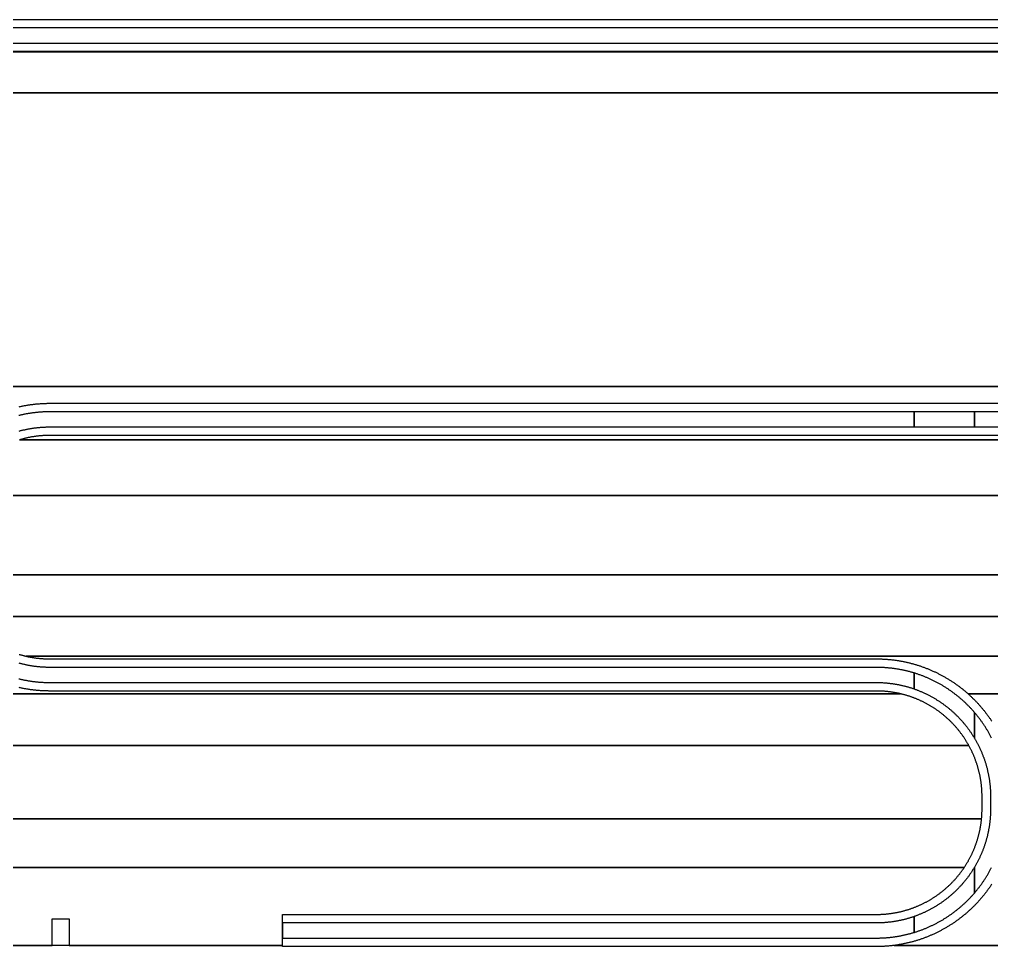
# Model space of a CAD drawing. Extents: x -3400 to 6900, y -3400 to 6900.
# Drawn here: x 707 to 1619, y 1336 to 2207 of the extents above; entities that cross this region are included whole.
import ezdxf

# ---------------------------------------------------------------- set-up
doc = ezdxf.new("R2010")
doc.units = 0
doc.layers.add('XOR', color=1, linetype='CONTINUOUS')

# ---------------------------------------------------------------- blocks, each defined once
blk = doc.blocks.new('CHIP_XOR')
at = {"layer": '5'}
for points in [[(-2260, 2107.09), (2260, 2107.09)], [(-2260, 2084.91), (2260, 2084.91), (2260, 2099.09), (-2260, 2099.09)], [(2267.448, 2076.5385), (-2267.448, 2076.5385)], [(-2325.6125, 2038.1455), (2325.6125, 2038.1455)], [(-2267.448, 2076.5385), (2267.448, 2076.5385), (2267.104, 2076.5725), (2266.559, 2076.6225), (2266.014, 2076.668), (2265.468, 2076.71), (2264.922, 2076.748), (2264.376, 2076.782), (2263.8295, 2076.812), (2263.2825, 2076.838), (2262.736, 2076.86), (2262.189, 2076.878), (2261.642, 2076.892), (2261.0945, 2076.902), (2260.5475, 2076.908), (2260, 2076.91), (-2260, 2076.91)], [(2325.6125, 2038.1455), (-2325.6125, 2038.1455)], [(-2334.91, 1762.5), (2334.91, 1762.5)], [(606.373, 1743.392), (607.076, 1743.549), (607.7805, 1743.7025), (608.4855, 1743.852), (609.191, 1743.9975), (609.8975, 1744.139), (610.605, 1744.2765), (611.313, 1744.4105), (612.022, 1744.54), (612.7315, 1744.666), (613.442, 1744.788), (614.153, 1744.9055), (614.8645, 1745.0195), (615.5765, 1745.1295), (616.2895, 1745.2355), (617.003, 1745.3375), (617.717, 1745.4355), (618.4315, 1745.5295), (619.1465, 1745.62), (619.862, 1745.706), (620.5775, 1745.788), (621.294, 1745.866), (622.011, 1745.9405), (622.728, 1746.0105), (623.446, 1746.0765), (624.1635, 1746.1385), (624.882, 1746.197), (625.6005, 1746.251), (626.3195, 1746.301), (627.0385, 1746.347), (627.758, 1746.3895), (628.478, 1746.4275), (629.1975, 1746.4615), (629.9175, 1746.4915), (630.638, 1746.518), (631.358, 1746.54), (632.0785, 1746.558), (632.799, 1746.572), (633.5195, 1746.582), (634.2405, 1746.588), (634.961, 1746.59), (2324.91, 1746.59)], [(2324.91, 1716.41), (634.961, 1716.41), (634.33, 1716.408), (633.6995, 1716.402), (633.0685, 1716.392), (632.438, 1716.378), (631.8075, 1716.36), (631.177, 1716.338), (630.5465, 1716.3115), (629.9165, 1716.2815), (629.2865, 1716.2475), (628.657, 1716.2095), (628.0275, 1716.1675), (627.398, 1716.1215), (626.7695, 1716.071), (626.141, 1716.017), (625.5125, 1715.959), (624.885, 1715.897), (624.2575, 1715.831), (623.6305, 1715.761), (623.004, 1715.687), (622.378, 1715.6085), (621.7525, 1715.5265), (621.128, 1715.4405), (620.5035, 1715.351), (619.8795, 1715.257), (619.2565, 1715.159), (618.634, 1715.057), (618.012, 1714.9515), (617.3905, 1714.8415), (616.77, 1714.728), (616.1505, 1714.61), (615.5315, 1714.4885), (614.913, 1714.363), (614.296, 1714.2335), (613.679, 1714.1), (613.0635, 1713.963), (612.4485, 1713.8215), (611.835, 1713.6765), (611.222, 1713.5275), (610.61, 1713.3745), (609.999, 1713.218), (609.3885, 1713.057), (608.7795, 1712.8925), (608.172, 1712.724), (607.565, 1712.552), (606.959, 1712.3755), (606.5515, 1712.2545), (2334.91, 1712.2545)], [(2334.91, 1762.5), (262.5, 1762.5)], [(606.479, 1720.557), (607.111, 1720.729), (607.7445, 1720.8975), (608.3785, 1721.062), (609.014, 1721.2225), (609.65, 1721.379), (610.287, 1721.5315), (610.925, 1721.6805), (611.564, 1721.8255), (612.204, 1721.9665), (612.8445, 1722.1035), (613.486, 1722.237), (614.1285, 1722.366), (614.7715, 1722.4915), (615.4155, 1722.613), (616.06, 1722.7305), (616.705, 1722.844), (617.351, 1722.9535), (617.9975, 1723.0595), (618.645, 1723.161), (619.293, 1723.259), (619.941, 1723.3525), (620.59, 1723.4425), (621.24, 1723.528), (621.89, 1723.61), (622.5405, 1723.688), (623.1915, 1723.762), (623.843, 1723.832), (624.4945, 1723.898), (625.147, 1723.96), (625.7995, 1724.018), (626.4525, 1724.072), (627.1055, 1724.122), (627.7595, 1724.168), (628.413, 1724.21), (629.067, 1724.248), (629.7215, 1724.282), (630.376, 1724.312), (631.0305, 1724.338), (631.6855, 1724.36), (632.3405, 1724.378), (632.9955, 1724.392), (633.6505, 1724.402), (634.3055, 1724.408), (634.961, 1724.41), (1446.417, 1724.41), (1446.417, 1738.59), (634.961, 1738.59), (634.265, 1738.588), (633.5695, 1738.582), (632.8735, 1738.572), (632.178, 1738.558), (631.482, 1738.54), (630.787, 1738.518), (630.0915, 1738.4925), (629.396, 1738.4625), (628.701, 1738.4285), (628.0065, 1738.3905), (627.312, 1738.3485), (626.6175, 1738.303), (625.9235, 1738.253), (625.23, 1738.1995), (624.5365, 1738.1415), (623.8435, 1738.08), (623.1505, 1738.014), (622.458, 1737.9445), (621.7665, 1737.8705), (621.075, 1737.793), (620.384, 1737.7115), (619.6935, 1737.626), (619.003, 1737.5365), (618.3135, 1737.443), (617.6245, 1737.3455), (616.9365, 1737.244), (616.2485, 1737.139), (615.5615, 1737.0295), (614.8745, 1736.9165), (614.189, 1736.7995), (613.5035, 1736.6785), (612.819, 1736.5535), (612.1355, 1736.4245), (611.4525, 1736.2915), (610.77, 1736.155), (610.0885, 1736.0145), (609.408, 1735.8695), (608.728, 1735.7215), (608.049, 1735.569), (607.371, 1735.4125), (606.694, 1735.2525), (606.0175, 1735.0885)], [(545.5405, 1660.152), (2334.91, 1660.152), (2334.91, 1712.2545), (606.5515, 1712.2545)], [(537.8385, 1585.6115), (2334.91, 1585.6115), (2334.91, 1660.152), (545.5405, 1660.152)], [(555.5685, 1546.3165), (2334.91, 1546.3165), (2334.91, 1585.6115), (537.8385, 1585.6115)], [(606.3545, 1510.8045), (606.959, 1510.6245), (607.565, 1510.448), (608.172, 1510.276), (608.7795, 1510.1075), (609.3885, 1509.943), (609.999, 1509.782), (610.61, 1509.6255), (611.222, 1509.4725), (611.835, 1509.3235), (612.4485, 1509.1785), (613.0635, 1509.037), (2334.91, 1509.037), (2334.91, 1546.3165), (555.5685, 1546.3165)], [(-1739.6825, 1473.826), (1433.5505, 1473.826), (1432.954, 1473.963), (1432.3385, 1474.1), (1431.722, 1474.2335), (1431.1045, 1474.363), (1430.4865, 1474.4885), (1429.8675, 1474.61), (1429.2475, 1474.728), (1428.627, 1474.8415), (1428.006, 1474.9515), (1427.384, 1475.057), (1426.7615, 1475.159), (1426.138, 1475.257), (1425.5145, 1475.351), (1424.89, 1475.4405), (1424.265, 1475.5265), (1423.6395, 1475.6085), (1423.0135, 1475.687), (1422.387, 1475.761), (1421.76, 1475.831), (1421.133, 1475.897), (1420.505, 1475.959), (1419.877, 1476.017), (1419.2485, 1476.071), (1418.6195, 1476.1215), (1417.9905, 1476.1675), (1417.361, 1476.2095), (1416.7315, 1476.2475), (1416.1015, 1476.2815), (1415.4715, 1476.3115), (1414.841, 1476.338), (1414.2105, 1476.36), (1413.58, 1476.378), (1412.9495, 1476.392), (1412.3185, 1476.402), (1411.6875, 1476.408), (1411.057, 1476.41), (634.961, 1476.41), (634.2405, 1476.412), (633.5195, 1476.418), (632.799, 1476.428), (632.0785, 1476.442), (631.358, 1476.46), (630.638, 1476.482), (629.9175, 1476.5085), (629.1975, 1476.5385), (628.478, 1476.5725), (627.758, 1476.6105), (627.0385, 1476.653), (626.3195, 1476.699), (625.6005, 1476.749), (624.882, 1476.803), (624.1635, 1476.8615), (623.446, 1476.9235), (622.728, 1476.9895), (622.011, 1477.0595), (621.294, 1477.134), (620.5775, 1477.212), (619.862, 1477.294), (619.1465, 1477.38), (618.4315, 1477.4705), (617.717, 1477.5645), (617.003, 1477.6625), (616.334, 1477.758), (616.2895, 1477.7645), (615.5765, 1477.8705), (614.8645, 1477.9805), (614.153, 1478.0945), (613.442, 1478.212), (612.7315, 1478.334), (612.022, 1478.46), (611.313, 1478.5895), (610.605, 1478.7235), (609.8975, 1478.861), (609.191, 1479.0025), (608.4855, 1479.148), (607.7805, 1479.2975), (607.076, 1479.451), (606.373, 1479.608)], [(2334.91, 1509.037), (613.0635, 1509.037), (613.679, 1508.9), (614.296, 1508.7665), (614.913, 1508.637), (615.5315, 1508.5115), (616.1505, 1508.39), (616.77, 1508.272), (617.3905, 1508.1585), (618.012, 1508.0485), (618.634, 1507.943), (619.2565, 1507.841), (619.8795, 1507.743), (620.5035, 1507.649), (621.128, 1507.5595), (621.7525, 1507.4735), (622.378, 1507.3915), (623.004, 1507.313), (623.6305, 1507.239), (624.2575, 1507.169), (624.885, 1507.103), (625.5125, 1507.041), (626.141, 1506.983), (626.7695, 1506.929), (627.398, 1506.8785), (628.0275, 1506.8325), (628.657, 1506.7905), (629.2865, 1506.7525), (629.9165, 1506.7185), (630.5465, 1506.6885), (631.177, 1506.662), (631.8075, 1506.64), (632.438, 1506.622), (633.0685, 1506.608), (633.6995, 1506.598), (634.33, 1506.592), (634.961, 1506.59), (1411.057, 1506.59), (1411.7775, 1506.588), (1412.498, 1506.582), (1413.2185, 1506.572), (1413.939, 1506.558), (1414.6595, 1506.54), (1415.38, 1506.518), (1416.1, 1506.4915), (1416.82, 1506.4615), (1417.54, 1506.4275), (1418.2595, 1506.3895), (1418.979, 1506.347), (1419.698, 1506.301), (1420.417, 1506.251), (1421.1355, 1506.197), (1421.854, 1506.1385), (1422.572, 1506.0765), (1423.2895, 1506.0105), (1424.007, 1505.9405), (1424.7235, 1505.866), (1425.44, 1505.788), (1426.156, 1505.706), (1426.8715, 1505.62), (1427.5865, 1505.5295), (1428.301, 1505.4355), (1429.015, 1505.3375), (1429.7285, 1505.2355), (1430.441, 1505.1295), (1431.1535, 1505.0195), (1431.865, 1504.9055), (1432.576, 1504.788), (1433.286, 1504.666), (1433.9955, 1504.54), (1434.7045, 1504.4105), (1435.4125, 1504.2765), (1436.12, 1504.139), (1436.8265, 1503.9975), (1437.5325, 1503.852), (1438.2375, 1503.7025), (1438.9415, 1503.549), (1439.645, 1503.392), (1440.3475, 1503.2305), (1441.049, 1503.0655), (1441.7495, 1502.8965), (1442.449, 1502.7235), (1443.1475, 1502.547), (1443.845, 1502.366), (1444.542, 1502.1815), (1445.2375, 1501.993), (1445.932, 1501.801), (1446.6255, 1501.6045), (1447.3175, 1501.4045), (1448.009, 1501.2005), (1448.699, 1500.993), (1449.3875, 1500.7815), (1450.0755, 1500.566), (1450.762, 1500.3465), (1451.447, 1500.1235), (1452.131, 1499.8965), (1452.814, 1499.666), (1453.4955, 1499.4315), (1454.1755, 1499.193), (1454.854, 1498.951), (1455.5315, 1498.7055), (1456.2075, 1498.4555), (1456.8825, 1498.2025), (1457.5555, 1497.945), (1458.2275, 1497.6845), (1458.8975, 1497.4195), (1459.5665, 1497.1515), (1460.2335, 1496.8795), (1460.8995, 1496.6035), (1461.564, 1496.324), (1462.2265, 1496.041), (1462.8875, 1495.754), (1463.547, 1495.4635), (1464.205, 1495.169), (1464.861, 1494.8715), (1465.5155, 1494.57), (1466.1685, 1494.2645), (1466.8195, 1493.956), (1467.469, 1493.6435), (1468.1165, 1493.3275), (1468.7625, 1493.008), (1469.4065, 1492.6845), (1470.049, 1492.3575), (1470.6895, 1492.0275), (1471.328, 1491.6935), (1471.9645, 1491.356), (1472.5995, 1491.015), (1473.2325, 1490.6705), (1473.8635, 1490.322), (1474.4925, 1489.9705), (1475.1195, 1489.6155), (1475.7445, 1489.257), (1476.368, 1488.895), (1476.989, 1488.5295), (1477.608, 1488.1605), (1478.225, 1487.788), (1478.8395, 1487.412), (1479.4525, 1487.033), (1480.063, 1486.65), (1480.6715, 1486.264), (1481.278, 1485.8745), (1481.882, 1485.482), (1482.484, 1485.0855), (1483.084, 1484.686), (1483.6815, 1484.283), (1484.2765, 1483.877), (1484.8695, 1483.4675), (1485.4605, 1483.0545), (1486.049, 1482.6385), (1486.635, 1482.2195), (1487.2185, 1481.7965), (1487.8, 1481.371), (1488.379, 1480.9415), (1488.9555, 1480.5095), (1489.5295, 1480.074), (1490.1015, 1479.635), (1490.6705, 1479.1935), (1491.2375, 1478.7485), (1491.802, 1478.3), (1492.3635, 1477.8485), (1492.475, 1477.758), (1492.923, 1477.3945), (1493.4795, 1476.9365), (1494.034, 1476.476), (1494.5855, 1476.0125), (1495.1345, 1475.5455), (1495.681, 1475.0755), (1496.2245, 1474.603), (1496.766, 1474.127), (1497.104, 1473.826), (2334.91, 1473.826)], [(606.0175, 1487.9115), (606.694, 1487.7475), (607.371, 1487.5875), (608.049, 1487.431), (608.728, 1487.2785), (609.408, 1487.1305), (610.0885, 1486.9855), (610.77, 1486.845), (611.4525, 1486.7085), (612.1355, 1486.5755), (612.819, 1486.4465), (613.5035, 1486.3215), (614.189, 1486.2005), (614.8745, 1486.0835), (615.5615, 1485.9705), (616.2485, 1485.861), (616.9365, 1485.756), (617.6245, 1485.6545), (618.3135, 1485.557), (619.003, 1485.4635), (619.6935, 1485.374), (620.384, 1485.2885), (621.075, 1485.207), (621.7665, 1485.1295), (622.458, 1485.0555), (623.1505, 1484.986), (623.8435, 1484.92), (624.5365, 1484.8585), (625.23, 1484.8005), (625.9235, 1484.747), (626.6175, 1484.697), (627.312, 1484.6515), (628.0065, 1484.6095), (628.701, 1484.5715), (629.396, 1484.5375), (630.0915, 1484.5075), (630.787, 1484.482), (631.482, 1484.46), (632.178, 1484.442), (632.8735, 1484.428), (633.5695, 1484.418), (634.265, 1484.412), (634.961, 1484.41), (1411.057, 1484.41), (1411.712, 1484.408), (1412.367, 1484.402), (1413.0225, 1484.392), (1413.6775, 1484.378), (1414.3325, 1484.36), (1414.987, 1484.338), (1415.642, 1484.312), (1416.2965, 1484.282), (1416.9505, 1484.248), (1417.6045, 1484.21), (1418.2585, 1484.168), (1418.912, 1484.122), (1419.5655, 1484.072), (1420.2185, 1484.018), (1420.871, 1483.96), (1421.523, 1483.898), (1422.175, 1483.832), (1422.8265, 1483.762), (1423.4775, 1483.688), (1424.128, 1483.61), (1424.778, 1483.528), (1425.4275, 1483.4425), (1426.0765, 1483.3525), (1426.725, 1483.259), (1427.373, 1483.161), (1428.02, 1483.0595), (1428.6665, 1482.9535), (1429.3125, 1482.844), (1429.958, 1482.7305), (1430.6025, 1482.613), (1431.2465, 1482.4915), (1431.8895, 1482.366), (1432.5315, 1482.237), (1433.173, 1482.1035), (1433.814, 1481.9665), (1434.4535, 1481.8255), (1435.0925, 1481.6805), (1435.7305, 1481.5315), (1436.368, 1481.379), (1437.004, 1481.2225), (1437.639, 1481.062), (1438.2735, 1480.8975), (1438.9065, 1480.729), (1439.539, 1480.557), (1440.17, 1480.381), (1440.8, 1480.201), (1441.429, 1480.0175), (1442.0565, 1479.83), (1442.683, 1479.6385), (1443.3085, 1479.443), (1443.933, 1479.244), (1444.556, 1479.0415), (1445.1775, 1478.8345), (1445.798, 1478.624), (1446.417, 1478.41), (1446.417, 1493.3245), (1446.0405, 1493.439), (1445.3735, 1493.6375), (1444.7055, 1493.8325), (1444.0365, 1494.0235), (1443.3665, 1494.2105), (1442.695, 1494.394), (1442.023, 1494.5735), (1441.3495, 1494.749), (1440.6755, 1494.921), (1440, 1495.0885), (1439.324, 1495.2525), (1438.6465, 1495.4125), (1437.9685, 1495.569), (1437.2895, 1495.7215), (1436.61, 1495.8695), (1435.929, 1496.0145), (1435.2475, 1496.155), (1434.5655, 1496.2915), (1433.8825, 1496.4245), (1433.1985, 1496.5535), (1432.514, 1496.6785), (1431.829, 1496.7995), (1431.143, 1496.9165), (1430.4565, 1497.0295), (1429.7695, 1497.139), (1429.0815, 1497.244), (1428.393, 1497.3455), (1427.704, 1497.443), (1427.0145, 1497.5365), (1426.3245, 1497.626), (1425.634, 1497.7115), (1424.943, 1497.793), (1424.2515, 1497.8705), (1423.5595, 1497.9445), (1422.867, 1498.014), (1422.1745, 1498.08), (1421.4815, 1498.1415), (1420.788, 1498.1995), (1420.094, 1498.253), (1419.4, 1498.303), (1418.706, 1498.3485), (1418.0115, 1498.3905), (1417.3165, 1498.4285), (1416.6215, 1498.4625), (1415.9265, 1498.4925), (1415.231, 1498.518), (1414.5355, 1498.54), (1413.84, 1498.558), (1413.144, 1498.572), (1412.4485, 1498.582), (1411.7525, 1498.588), (1411.057, 1498.59), (634.961, 1498.59), (634.3055, 1498.592), (633.6505, 1498.598), (632.9955, 1498.608), (632.3405, 1498.622), (631.6855, 1498.64), (631.0305, 1498.662), (630.376, 1498.688), (629.7215, 1498.718), (629.067, 1498.752), (628.413, 1498.79), (627.7595, 1498.832), (627.1055, 1498.878), (626.4525, 1498.928), (625.7995, 1498.982), (625.147, 1499.04), (624.4945, 1499.102), (623.843, 1499.168), (623.1915, 1499.238), (622.5405, 1499.312), (621.89, 1499.39), (621.24, 1499.472), (620.59, 1499.5575), (619.941, 1499.6475), (619.293, 1499.741), (618.645, 1499.839), (617.9975, 1499.9405), (617.351, 1500.0465), (616.705, 1500.156), (616.06, 1500.2695), (615.4155, 1500.387), (614.7715, 1500.5085), (614.1285, 1500.634), (613.486, 1500.763), (612.8445, 1500.8965), (612.204, 1501.0335), (611.564, 1501.1745), (610.925, 1501.3195), (610.287, 1501.4685), (609.65, 1501.621), (609.014, 1501.7775), (608.3785, 1501.938), (607.7445, 1502.1025), (607.111, 1502.271), (606.479, 1502.443)], [(-1749.2515, 1425.209), (1497.868, 1425.209), (1497.6895, 1425.532), (1497.3805, 1426.082), (1497.068, 1426.63), (1496.752, 1427.176), (1496.4325, 1427.72), (1496.1095, 1428.262), (1495.783, 1428.8015), (1495.4535, 1429.3395), (1495.12, 1429.875), (1494.7835, 1430.4085), (1494.4435, 1430.94), (1494.1, 1431.469), (1493.7535, 1431.996), (1493.4035, 1432.521), (1493.05, 1433.0435), (1492.6935, 1433.564), (1492.3335, 1434.082), (1491.97, 1434.5975), (1491.6035, 1435.111), (1491.2335, 1435.622), (1490.8605, 1436.131), (1490.4845, 1436.637), (1490.105, 1437.141), (1489.722, 1437.6425), (1489.336, 1438.1415), (1488.947, 1438.638), (1488.555, 1439.132), (1488.1595, 1439.624), (1487.761, 1440.113), (1487.3595, 1440.5995), (1486.955, 1441.0835), (1486.5475, 1441.565), (1486.1365, 1442.0435), (1485.7225, 1442.5195), (1485.306, 1442.993), (1484.886, 1443.464), (1484.4635, 1443.932), (1484.0375, 1444.3975), (1483.609, 1444.8605), (1483.177, 1445.3205), (1482.7425, 1445.778), (1482.305, 1446.2325), (1481.8645, 1446.684), (1481.4215, 1447.133), (1480.9755, 1447.579), (1480.5265, 1448.022), (1480.075, 1448.4625), (1479.6205, 1448.9), (1479.163, 1449.3345), (1478.703, 1449.766), (1478.2405, 1450.195), (1477.775, 1450.6205), (1477.3065, 1451.0435), (1476.836, 1451.4635), (1476.3625, 1451.88), (1475.886, 1452.294), (1475.4075, 1452.7045), (1474.926, 1453.1125), (1474.442, 1453.517), (1473.9555, 1453.9185), (1473.4665, 1454.317), (1472.975, 1454.7125), (1472.4805, 1455.1045), (1471.984, 1455.4935), (1471.485, 1455.8795), (1470.9835, 1456.262), (1470.4795, 1456.6415), (1469.9735, 1457.018), (1469.4645, 1457.391), (1468.9535, 1457.761), (1468.44, 1458.1275), (1467.9245, 1458.491), (1467.4065, 1458.851), (1466.886, 1459.2075), (1466.3635, 1459.561), (1465.839, 1459.911), (1465.312, 1460.2575), (1464.7825, 1460.601), (1464.251, 1460.941), (1463.7175, 1461.2775), (1463.182, 1461.6105), (1462.644, 1461.9405), (1462.1045, 1462.267), (1461.5625, 1462.59), (1461.0185, 1462.909), (1460.4725, 1463.225), (1459.9245, 1463.538), (1459.3745, 1463.847), (1458.8225, 1464.1525), (1458.269, 1464.4545), (1457.713, 1464.753), (1457.1555, 1465.0475), (1456.596, 1465.339), (1456.0345, 1465.627), (1455.4715, 1465.911), (1454.9065, 1466.192), (1454.3395, 1466.469), (1453.771, 1466.7425), (1453.201, 1467.012), (1452.629, 1467.2785), (1452.0555, 1467.541), (1451.48, 1467.8), (1450.9035, 1468.055), (1450.325, 1468.3065), (1449.7445, 1468.5545), (1449.163, 1468.7985), (1448.58, 1469.039), (1447.995, 1469.276), (1447.409, 1469.509), (1446.8215, 1469.7385), (1446.232, 1469.964), (1445.932, 1470.0765), (1445.6415, 1470.1855), (1445.0495, 1470.404), (1444.4565, 1470.618), (1443.8615, 1470.8285), (1443.2655, 1471.0355), (1442.6685, 1471.238), (1442.07, 1471.4375), (1441.47, 1471.6325), (1440.869, 1471.824), (1440.2665, 1472.012), (1439.663, 1472.1955), (1439.0585, 1472.3755), (1438.453, 1472.552), (1437.846, 1472.724), (1437.238, 1472.8925), (1436.629, 1473.057), (1436.019, 1473.218), (1435.408, 1473.3745), (1434.796, 1473.5275), (1434.183, 1473.6765), (1433.569, 1473.8215), (1433.5505, 1473.826), (-1739.6825, 1473.826)], [(2334.91, 1473.826), (1497.104, 1473.826), (1497.3045, 1473.648), (1497.84, 1473.166), (1498.373, 1472.681), (1498.9035, 1472.1935), (1499.4315, 1471.7025), (1499.9565, 1471.209), (1500.4785, 1470.712), (1500.998, 1470.2125), (1501.3835, 1469.8375), (1501.5145, 1469.71), (1502.0285, 1469.205), (1502.5395, 1468.6965), (1503.0475, 1468.1855), (1503.553, 1467.672), (1504.055, 1467.1555), (1504.5545, 1466.636), (1505.0515, 1466.1135), (1505.545, 1465.589), (1506.036, 1465.061), (1506.524, 1464.5305), (1507.0085, 1463.9975), (1507.4905, 1463.4615), (1507.9695, 1462.923), (1508.4455, 1462.382), (1508.9185, 1461.8385), (1509.388, 1461.292), (1509.855, 1460.743), (1510.3185, 1460.191), (1510.7795, 1459.637), (1511.237, 1459.0805), (1511.6915, 1458.521), (1512.1425, 1457.959), (1512.591, 1457.395), (1513.036, 1456.828), (1513.478, 1456.259), (1513.9165, 1455.687), (1514.352, 1455.113), (1514.7845, 1454.5365), (1515.2135, 1453.9575), (1515.639, 1453.376), (1516.062, 1452.7925), (1516.481, 1452.206), (1516.8975, 1451.618), (1517.31, 1451.027), (1517.7195, 1450.434), (1518.126, 1449.839), (1518.5285, 1449.2415), (1518.928, 1448.6415), (1519.3245, 1448.0395)], [(1519.2665, 1432.1935), (1518.9495, 1432.813), (1518.629, 1433.4305), (1518.305, 1434.0465), (1517.9775, 1434.6605), (1517.6465, 1435.2725), (1517.312, 1435.8825), (1516.9735, 1436.4905), (1516.632, 1437.097), (1516.287, 1437.701), (1515.9385, 1438.3035), (1515.5865, 1438.9035), (1515.2315, 1439.502), (1514.8725, 1440.098), (1514.5105, 1440.692), (1514.1445, 1441.2845), (1513.7755, 1441.874), (1513.4035, 1442.462), (1513.0275, 1443.0475), (1512.6485, 1443.631), (1512.266, 1444.2125), (1511.8805, 1444.7915), (1511.4915, 1445.3685), (1511.099, 1445.943), (1510.7035, 1446.5155), (1510.3045, 1447.0855), (1509.902, 1447.6535), (1509.4965, 1448.219), (1509.088, 1448.782), (1508.676, 1449.343), (1508.261, 1449.9015), (1507.8425, 1450.4575), (1507.4215, 1451.011), (1506.9965, 1451.5625), (1506.569, 1452.111), (1506.138, 1452.6575), (1505.704, 1453.2015), (1505.2665, 1453.7425), (1504.8265, 1454.2815), (1504.383, 1454.8175), (1503.9365, 1455.3515), (1503.487, 1455.8825), (1503.1175, 1456.3145), (1503.1175, 1432.1305), (1503.451, 1431.567), (1503.7815, 1431.001), (1504.1085, 1430.4335), (1504.432, 1429.8635), (1504.7525, 1429.292), (1505.069, 1428.7185), (1505.382, 1428.143), (1505.6915, 1427.5655), (1505.9975, 1426.986), (1506.3, 1426.405), (1506.5985, 1425.8215), (1506.894, 1425.237), (1507.1855, 1424.65), (1507.474, 1424.062), (1507.7585, 1423.4715), (1508.0395, 1422.8795), (1508.3165, 1422.286), (1508.59, 1421.691), (1508.8605, 1421.094), (1509.1265, 1420.4955), (1509.3895, 1419.895), (1509.6485, 1419.293), (1509.9035, 1418.69), (1510.1555, 1418.085), (1510.4035, 1417.4785), (1510.6475, 1416.8705), (1510.888, 1416.261), (1511.125, 1415.65), (1511.358, 1415.038), (1511.587, 1414.424), (1511.813, 1413.809), (1512.0345, 1413.1925), (1512.2525, 1412.5745), (1512.467, 1411.9555), (1512.677, 1411.335), (1512.884, 1410.713), (1513.0865, 1410.09), (1513.286, 1409.466), (1513.481, 1408.8405), (1513.6725, 1408.214), (1513.86, 1407.586), (1514.0435, 1406.9575), (1514.2235, 1406.3275), (1514.3995, 1405.696), (1514.5715, 1405.064), (1514.74, 1404.431), (1514.9045, 1403.7965), (1515.065, 1403.1615), (1515.2215, 1402.525), (1515.3745, 1401.888), (1515.523, 1401.25), (1515.668, 1400.611), (1515.809, 1399.9715), (1515.9465, 1399.3305), (1516.0795, 1398.689), (1516.209, 1398.047), (1516.334, 1397.4035), (1516.4555, 1396.76), (1516.573, 1396.1155), (1516.6865, 1395.47), (1516.796, 1394.824), (1516.902, 1394.1775), (1517.0035, 1393.5305), (1517.1015, 1392.8825), (1517.195, 1392.234), (1517.285, 1391.585), (1517.371, 1390.9355), (1517.4525, 1390.2855), (1517.5305, 1389.635), (1517.6045, 1388.984), (1517.6745, 1388.3325), (1517.7405, 1387.6805), (1517.8025, 1387.0285), (1517.8605, 1386.3755), (1517.9145, 1385.7225), (1517.9645, 1385.0695), (1518.0105, 1384.416), (1518.0525, 1383.762), (1518.0905, 1383.108), (1518.1245, 1382.4535), (1518.1545, 1381.799), (1518.1805, 1381.1445), (1518.2025, 1380.4895), (1518.2205, 1379.835), (1518.2345, 1379.1795), (1518.2445, 1378.5245), (1518.2505, 1377.8695), (1518.2525, 1377.2145), (1518.2525, 1365.7855), (1518.2505, 1365.1305), (1518.2445, 1364.4755), (1518.2345, 1363.8205), (1518.2205, 1363.165), (1518.2025, 1362.5105), (1518.1805, 1361.8555), (1518.1545, 1361.201), (1518.1245, 1360.5465), (1518.0905, 1359.892), (1518.0525, 1359.238), (1518.0105, 1358.584), (1517.9645, 1357.9305), (1517.9145, 1357.2775), (1517.8605, 1356.6245), (1517.8025, 1355.9715), (1517.7405, 1355.3195), (1517.6745, 1354.6675), (1517.6045, 1354.016), (1517.5305, 1353.365), (1517.4525, 1352.7145), (1517.371, 1352.0645), (1517.285, 1351.415), (1517.195, 1350.766), (1517.1015, 1350.1175), (1517.0035, 1349.4695), (1516.902, 1348.8225), (1516.796, 1348.176), (1516.6865, 1347.53), (1516.573, 1346.8845), (1516.4555, 1346.24), (1516.334, 1345.5965), (1516.209, 1344.953), (1516.0795, 1344.311), (1515.9465, 1343.6695), (1515.809, 1343.0285), (1515.668, 1342.389), (1515.523, 1341.75), (1515.3745, 1341.112), (1515.2215, 1340.475), (1515.065, 1339.8385), (1514.9045, 1339.2035), (1514.74, 1338.569), (1514.5715, 1337.936), (1514.3995, 1337.304), (1514.2235, 1336.6725), (1514.0435, 1336.0425), (1513.86, 1335.414), (1513.6725, 1334.786), (1513.481, 1334.1595), (1513.286, 1333.534), (1513.0865, 1332.91), (1512.884, 1332.287), (1512.677, 1331.665), (1512.467, 1331.0445), (1512.2525, 1330.4255), (1512.0345, 1329.8075), (1511.813, 1329.191), (1511.587, 1328.576), (1511.358, 1327.962), (1511.125, 1327.35), (1510.888, 1326.739), (1510.6475, 1326.1295), (1510.4035, 1325.5215), (1510.1555, 1324.915), (1509.9035, 1324.31), (1509.6485, 1323.707), (1509.3895, 1323.105), (1509.1265, 1322.5045), (1508.8605, 1321.906), (1508.59, 1321.309), (1508.3165, 1320.714), (1508.0395, 1320.1205), (1507.7585, 1319.5285), (1507.474, 1318.938), (1507.1855, 1318.35), (1506.894, 1317.763), (1506.5985, 1317.1785), (1506.3, 1316.595), (1505.9975, 1316.014), (1505.6915, 1315.4345), (1505.382, 1314.857), (1505.069, 1314.2815), (1504.7525, 1313.708), (1504.432, 1313.1365), (1504.1085, 1312.5665), (1503.7815, 1311.999), (1503.451, 1311.433), (1503.1175, 1310.8695), (1503.1175, 1286.6855), (1503.487, 1287.1175), (1503.9365, 1287.6485), (1504.383, 1288.1825), (1504.8265, 1288.7185), (1505.2665, 1289.2575), (1505.704, 1289.7985), (1506.138, 1290.3425), (1506.569, 1290.889), (1506.9965, 1291.4375), (1507.4215, 1291.989), (1507.8425, 1292.5425), (1508.261, 1293.0985), (1508.676, 1293.657), (1509.088, 1294.218), (1509.4965, 1294.781), (1509.902, 1295.3465), (1510.3045, 1295.9145), (1510.7035, 1296.4845), (1511.099, 1297.057), (1511.4915, 1297.6315), (1511.8805, 1298.2085), (1512.266, 1298.7875), (1512.6485, 1299.369), (1513.0275, 1299.9525), (1513.4035, 1300.538), (1513.7755, 1301.126), (1514.1445, 1301.7155), (1514.5105, 1302.308), (1514.8725, 1302.902), (1515.2315, 1303.498), (1515.5865, 1304.0965), (1515.9385, 1304.6965), (1516.287, 1305.299), (1516.632, 1305.903), (1516.9735, 1306.5095), (1517.312, 1307.1175), (1517.6465, 1307.7275), (1517.9775, 1308.3395), (1518.305, 1308.9535), (1518.629, 1309.5695), (1518.9495, 1310.187), (1519.2665, 1310.8065)], [(262.5, 1356.3985), (1509.807, 1356.3985), (1509.8595, 1356.9655), (1509.914, 1357.594), (1509.964, 1358.223), (1510.01, 1358.852), (1510.052, 1359.4815), (1510.09, 1360.1115), (1510.124, 1360.741), (1510.1545, 1361.3715), (1510.1805, 1362.0015), (1510.2025, 1362.632), (1510.2205, 1363.2625), (1510.2345, 1363.8935), (1510.2445, 1364.524), (1510.2505, 1365.155), (1510.2525, 1365.7855), (1510.2525, 1377.2145), (1510.2505, 1377.845), (1510.2445, 1378.476), (1510.2345, 1379.1065), (1510.2205, 1379.7375), (1510.2025, 1380.368), (1510.1805, 1380.9985), (1510.1545, 1381.6285), (1510.124, 1382.259), (1510.09, 1382.8885), (1510.052, 1383.5185), (1510.01, 1384.148), (1509.964, 1384.777), (1509.914, 1385.406), (1509.8595, 1386.0345), (1509.8015, 1386.6625), (1509.7395, 1387.29), (1509.6735, 1387.9175), (1509.6035, 1388.5445), (1509.5295, 1389.171), (1509.4515, 1389.797), (1509.3695, 1390.4225), (1509.2835, 1391.0475), (1509.1935, 1391.672), (1509.0995, 1392.2955), (1509.0015, 1392.919), (1508.8995, 1393.5415), (1508.794, 1394.1635), (1508.684, 1394.7845), (1508.5705, 1395.405), (1508.4525, 1396.0245), (1508.331, 1396.6435), (1508.2055, 1397.262), (1508.076, 1397.8795), (1507.943, 1398.496), (1507.8055, 1399.1115), (1507.6645, 1399.7265), (1507.519, 1400.3405), (1507.37, 1400.9535), (1507.217, 1401.5655), (1507.0605, 1402.1765), (1506.8995, 1402.7865), (1506.735, 1403.3955), (1506.5665, 1404.0035), (1506.3945, 1404.61), (1506.2185, 1405.216), (1506.0385, 1405.8205), (1505.8545, 1406.424), (1505.667, 1407.0265), (1505.4755, 1407.6275), (1505.28, 1408.227), (1505.081, 1408.826), (1504.878, 1409.423), (1504.671, 1410.019), (1504.4605, 1410.614), (1504.2465, 1411.207), (1504.0285, 1411.799), (1503.8065, 1412.3895), (1503.581, 1412.9785), (1503.3515, 1413.5665), (1503.1185, 1414.1525), (1502.882, 1414.7375), (1502.6415, 1415.3205), (1502.397, 1415.902), (1502.149, 1416.482), (1501.8975, 1417.061), (1501.6425, 1417.6375), (1501.3835, 1418.213), (1501.121, 1418.7865), (1500.855, 1419.3585), (1500.585, 1419.9285), (1500.3115, 1420.497), (1500.0345, 1421.064), (1499.754, 1421.629), (1499.4695, 1422.192), (1499.1815, 1422.7535), (1498.8905, 1423.313), (1498.5955, 1423.8705), (1498.297, 1424.426), (1497.995, 1424.98), (1497.868, 1425.209), (-1749.2515, 1425.209)], [(-2334.91, 1310.674), (1493.5335, 1310.674), (1493.7535, 1311.004), (1494.1, 1311.531), (1494.4435, 1312.06), (1494.7835, 1312.5915), (1495.12, 1313.125), (1495.4535, 1313.6605), (1495.783, 1314.1985), (1496.1095, 1314.738), (1496.4325, 1315.28), (1496.752, 1315.824), (1497.068, 1316.37), (1497.3805, 1316.918), (1497.6895, 1317.468), (1497.995, 1318.02), (1498.297, 1318.574), (1498.5955, 1319.1295), (1498.8905, 1319.687), (1499.1815, 1320.2465), (1499.4695, 1320.808), (1499.754, 1321.371), (1500.0345, 1321.936), (1500.3115, 1322.503), (1500.585, 1323.0715), (1500.855, 1323.6415), (1501.121, 1324.2135), (1501.3835, 1324.787), (1501.6425, 1325.3625), (1501.8975, 1325.939), (1502.149, 1326.518), (1502.397, 1327.098), (1502.6415, 1327.6795), (1502.882, 1328.2625), (1503.1185, 1328.8475), (1503.3515, 1329.4335), (1503.581, 1330.0215), (1503.8065, 1330.6105), (1504.0285, 1331.201), (1504.2465, 1331.793), (1504.4605, 1332.386), (1504.671, 1332.981), (1504.878, 1333.577), (1505.081, 1334.174), (1505.28, 1334.773), (1505.4755, 1335.3725), (1505.667, 1335.9735), (1505.8545, 1336.576), (1506.0385, 1337.1795), (1506.2185, 1337.784), (1506.3945, 1338.39), (1506.5665, 1338.9965), (1506.735, 1339.6045), (1506.8995, 1340.2135), (1507.0605, 1340.8235), (1507.217, 1341.4345), (1507.37, 1342.0465), (1507.519, 1342.6595), (1507.6645, 1343.2735), (1507.8055, 1343.8885), (1507.943, 1344.504), (1508.076, 1345.1205), (1508.2055, 1345.738), (1508.331, 1346.3565), (1508.4525, 1346.9755), (1508.5705, 1347.595), (1508.613, 1347.8275), (1508.684, 1348.2155), (1508.794, 1348.8365), (1508.8995, 1349.4585), (1509.0015, 1350.081), (1509.0995, 1350.7045), (1509.1935, 1351.328), (1509.2835, 1351.9525), (1509.3695, 1352.5775), (1509.4515, 1353.203), (1509.5295, 1353.829), (1509.6035, 1354.4555), (1509.6735, 1355.0825), (1509.7395, 1355.71), (1509.8015, 1356.3375), (1509.807, 1356.3985), (262.5, 1356.3985)], [(562.5, 1237.5), (637.5, 1237.5), (637.5, 1262.5), (653.4365, 1262.5), (653.4365, 1237.5), (853.4365, 1237.5), (853.4365, 1266.59), (1411.057, 1266.59), (1411.6875, 1266.592), (1412.3185, 1266.598), (1412.9495, 1266.608), (1413.58, 1266.622), (1414.2105, 1266.64), (1414.841, 1266.662), (1415.4715, 1266.6885), (1416.1015, 1266.7185), (1416.7315, 1266.7525), (1417.361, 1266.7905), (1417.9905, 1266.8325), (1418.6195, 1266.8785), (1419.2485, 1266.929), (1419.877, 1266.983), (1420.505, 1267.041), (1421.133, 1267.103), (1421.76, 1267.169), (1422.387, 1267.239), (1423.0135, 1267.313), (1423.6395, 1267.3915), (1424.265, 1267.4735), (1424.89, 1267.5595), (1425.5145, 1267.649), (1426.138, 1267.743), (1426.7615, 1267.841), (1427.384, 1267.943), (1428.006, 1268.0485), (1428.627, 1268.1585), (1429.2475, 1268.272), (1429.8675, 1268.39), (1430.4865, 1268.5115), (1431.1045, 1268.637), (1431.722, 1268.7665), (1432.3385, 1268.9), (1432.954, 1269.037), (1433.569, 1269.1785), (1434.183, 1269.3235), (1434.796, 1269.4725), (1435.408, 1269.6255), (1436.019, 1269.782), (1436.629, 1269.943), (1437.238, 1270.1075), (1437.846, 1270.276), (1438.453, 1270.448), (1439.0585, 1270.6245), (1439.663, 1270.8045), (1440.2665, 1270.988), (1440.869, 1271.176), (1441.47, 1271.3675), (1442.07, 1271.5625), (1442.6685, 1271.762), (1443.2655, 1271.9645), (1443.8615, 1272.1715), (1444.4565, 1272.382), (1445.0495, 1272.596), (1445.6415, 1272.8145), (1445.932, 1272.9235), (1446.232, 1273.036), (1446.8215, 1273.2615), (1447.409, 1273.491), (1447.995, 1273.724), (1448.58, 1273.961), (1449.163, 1274.2015), (1449.7445, 1274.4455), (1450.325, 1274.6935), (1450.9035, 1274.945), (1451.48, 1275.2), (1452.0555, 1275.459), (1452.629, 1275.7215), (1453.201, 1275.988), (1453.771, 1276.2575), (1454.3395, 1276.531), (1454.9065, 1276.808), (1455.4715, 1277.089), (1456.0345, 1277.373), (1456.596, 1277.661), (1457.1555, 1277.9525), (1457.713, 1278.247), (1458.269, 1278.5455), (1458.8225, 1278.8475), (1459.3745, 1279.153), (1459.9245, 1279.462), (1460.4725, 1279.775), (1461.0185, 1280.091), (1461.5625, 1280.41), (1462.1045, 1280.733), (1462.644, 1281.0595), (1463.182, 1281.3895), (1463.7175, 1281.7225), (1464.251, 1282.059), (1464.7825, 1282.399), (1465.312, 1282.7425), (1465.839, 1283.089), (1466.3635, 1283.439), (1466.886, 1283.7925), (1467.4065, 1284.149), (1467.9245, 1284.509), (1468.44, 1284.8725), (1468.9535, 1285.239), (1469.4645, 1285.609), (1469.9735, 1285.982), (1470.4795, 1286.3585), (1470.9835, 1286.738), (1471.485, 1287.1205), (1471.984, 1287.5065), (1472.4805, 1287.8955), (1472.975, 1288.2875), (1473.4665, 1288.683), (1473.9555, 1289.0815), (1474.442, 1289.483), (1474.926, 1289.8875), (1475.4075, 1290.2955), (1475.886, 1290.706), (1476.3625, 1291.12), (1476.836, 1291.5365), (1477.3065, 1291.9565), (1477.775, 1292.3795), (1478.2405, 1292.805), (1478.703, 1293.234), (1479.163, 1293.6655), (1479.6205, 1294.1), (1480.075, 1294.5375), (1480.5265, 1294.978), (1480.9755, 1295.421), (1481.4215, 1295.867), (1481.8645, 1296.316), (1482.305, 1296.7675), (1482.7425, 1297.222), (1483.177, 1297.6795), (1483.609, 1298.1395), (1484.0375, 1298.6025), (1484.4635, 1299.068), (1484.886, 1299.536), (1485.306, 1300.007), (1485.7225, 1300.4805), (1486.1365, 1300.9565), (1486.5475, 1301.435), (1486.955, 1301.9165), (1487.3595, 1302.4005), (1487.761, 1302.887), (1488.1595, 1303.376), (1488.555, 1303.868), (1488.947, 1304.362), (1489.336, 1304.8585), (1489.722, 1305.3575), (1490.105, 1305.859), (1490.4845, 1306.363), (1490.8605, 1306.869), (1491.2335, 1307.378), (1491.6035, 1307.889), (1491.97, 1308.4025), (1492.3335, 1308.918), (1492.6935, 1309.436), (1493.05, 1309.9565), (1493.4035, 1310.479), (1493.5335, 1310.674), (-2334.91, 1310.674)], [(1519.3245, 1294.9605), (1518.928, 1294.3585), (1518.5285, 1293.7585), (1518.126, 1293.161), (1517.7195, 1292.566), (1517.31, 1291.973), (1516.8975, 1291.382), (1516.481, 1290.794), (1516.062, 1290.2075), (1515.639, 1289.624), (1515.2135, 1289.0425), (1514.7845, 1288.4635), (1514.352, 1287.887), (1513.9165, 1287.313), (1513.478, 1286.741), (1513.036, 1286.172), (1512.591, 1285.605), (1512.1425, 1285.041), (1511.6915, 1284.479), (1511.237, 1283.9195), (1510.7795, 1283.363), (1510.3185, 1282.809), (1509.855, 1282.257), (1509.388, 1281.708), (1508.9185, 1281.1615), (1508.4455, 1280.618), (1507.9695, 1280.077), (1507.4905, 1279.5385), (1507.0085, 1279.0025), (1506.524, 1278.4695), (1506.036, 1277.939), (1505.545, 1277.411), (1505.0515, 1276.8865), (1504.5545, 1276.364), (1504.055, 1275.8445), (1503.553, 1275.328), (1503.0475, 1274.8145), (1502.5395, 1274.3035), (1502.0285, 1273.795), (1501.5145, 1273.29), (1501.3835, 1273.1625), (1500.998, 1272.7875), (1500.4785, 1272.288), (1499.9565, 1271.791), (1499.4315, 1271.2975), (1498.9035, 1270.8065), (1498.373, 1270.319), (1497.84, 1269.834), (1497.3045, 1269.352), (1496.766, 1268.873), (1496.2245, 1268.397), (1495.681, 1267.9245), (1495.1345, 1267.4545), (1494.5855, 1266.9875), (1494.1125, 1266.59), (1494.034, 1266.524), (1493.4795, 1266.0635), (1492.923, 1265.6055), (1492.3635, 1265.1515), (1491.802, 1264.7), (1491.2375, 1264.2515), (1490.6705, 1263.8065), (1490.1015, 1263.365), (1489.5295, 1262.926), (1488.9555, 1262.4905), (1488.379, 1262.0585), (1487.8, 1261.629), (1487.2185, 1261.2035), (1486.635, 1260.7805), (1486.049, 1260.3615), (1485.4605, 1259.9455), (1484.8695, 1259.5325), (1484.2765, 1259.123), (1483.6815, 1258.717), (1483.084, 1258.314), (1482.484, 1257.9145), (1481.882, 1257.518), (1481.278, 1257.1255), (1480.6715, 1256.736), (1480.063, 1256.35), (1479.4525, 1255.967), (1478.8395, 1255.588), (1478.225, 1255.212), (1477.608, 1254.8395), (1476.989, 1254.4705), (1476.368, 1254.105), (1475.7445, 1253.743), (1475.1195, 1253.3845), (1474.4925, 1253.0295), (1473.8635, 1252.678), (1473.2325, 1252.3295), (1472.5995, 1251.985), (1471.9645, 1251.644), (1471.328, 1251.3065), (1470.6895, 1250.9725), (1470.049, 1250.6425), (1469.4065, 1250.3155), (1468.7625, 1249.992), (1468.1165, 1249.6725), (1467.469, 1249.3565), (1466.8195, 1249.044), (1466.1685, 1248.7355), (1465.5155, 1248.43), (1464.861, 1248.1285), (1464.205, 1247.831), (1463.547, 1247.5365), (1462.8875, 1247.246), (1462.2265, 1246.959), (1461.564, 1246.676), (1460.8995, 1246.3965), (1460.2335, 1246.1205), (1459.5665, 1245.8485), (1458.8975, 1245.5805), (1458.2275, 1245.3155), (1457.5555, 1245.055), (1456.8825, 1244.7975), (1456.2075, 1244.5445), (1455.5315, 1244.2945), (1454.854, 1244.049), (1454.1755, 1243.807), (1453.4955, 1243.5685), (1452.814, 1243.334), (1452.131, 1243.1035), (1451.447, 1242.8765), (1450.762, 1242.6535), (1450.0755, 1242.434), (1449.3875, 1242.2185), (1448.699, 1242.007), (1448.009, 1241.7995), (1447.3175, 1241.5955), (1446.6255, 1241.3955), (1445.932, 1241.199), (1445.2375, 1241.007), (1444.542, 1240.8185), (1443.845, 1240.634), (1443.1475, 1240.453), (1442.449, 1240.2765), (1441.7495, 1240.1035), (1441.049, 1239.9345), (1440.3475, 1239.7695), (1439.645, 1239.608), (1438.9415, 1239.451), (1438.2375, 1239.2975), (1437.5325, 1239.148), (1436.8265, 1239.0025), (1436.12, 1238.861), (1435.4125, 1238.7235), (1434.7045, 1238.5895), (1433.9955, 1238.46), (1433.286, 1238.334), (1432.576, 1238.212), (1431.865, 1238.0945), (1431.1535, 1237.9805), (1430.441, 1237.8705), (1429.7285, 1237.7645), (1429.015, 1237.6625), (1428.301, 1237.5645), (1427.812, 1237.5), (1740.4325, 1237.5)], [(2334.91, 1237.5), (1427.812, 1237.5), (1427.5865, 1237.4705), (1426.8715, 1237.38), (1426.156, 1237.294), (1425.44, 1237.212), (1424.7235, 1237.134), (1424.007, 1237.0595), (1423.2895, 1236.9895), (1422.572, 1236.9235), (1421.854, 1236.8615), (1421.1355, 1236.803), (1420.417, 1236.749), (1419.698, 1236.699), (1418.979, 1236.653), (1418.2595, 1236.6105), (1417.54, 1236.5725), (1416.82, 1236.5385), (1416.1, 1236.5085), (1415.38, 1236.482), (1414.6595, 1236.46), (1413.939, 1236.442), (1413.2185, 1236.428), (1412.498, 1236.418), (1411.7775, 1236.412), (1411.057, 1236.41), (853.4365, 1236.41), (853.4365, 1237.5), (-2334.91, 1237.5)]]:
    blk.add_lwpolyline(points, dxfattribs=at)
for points in [[(1503.1175, 1724.41), (1503.1175, 1738.59), (1446.417, 1738.59), (1446.417, 1724.41)], [(1623.009, 1724.41), (1623.009, 1738.59), (1503.1175, 1738.59), (1503.1175, 1724.41)], [(1503.1175, 1456.3145), (1503.0345, 1456.411), (1502.579, 1456.937), (1502.1205, 1457.4605), (1501.659, 1457.9815), (1501.1945, 1458.4995), (1500.727, 1459.015), (1500.2565, 1459.5275), (1499.7835, 1460.0375), (1499.307, 1460.545), (1498.828, 1461.0495), (1498.346, 1461.551), (1497.861, 1462.05), (1497.373, 1462.5465), (1496.8825, 1463.04), (1496.389, 1463.5305), (1495.893, 1464.0185), (1495.394, 1464.503), (1494.892, 1464.985), (1494.3875, 1465.4645), (1493.88, 1465.9405), (1493.37, 1466.414), (1492.8575, 1466.8845), (1492.342, 1467.352), (1491.824, 1467.8165), (1491.303, 1468.278), (1490.78, 1468.7365), (1490.254, 1469.192), (1489.725, 1469.6445), (1489.194, 1470.094), (1488.6605, 1470.5405), (1488.124, 1470.984), (1487.585, 1471.424), (1487.044, 1471.861), (1486.5, 1472.2955), (1485.9535, 1472.726), (1485.405, 1473.154), (1484.8535, 1473.5785), (1484.3, 1474), (1483.744, 1474.4185), (1483.1855, 1474.8335), (1482.6245, 1475.2455), (1482.0615, 1475.654), (1481.496, 1476.0595), (1480.928, 1476.4615), (1480.358, 1476.8605), (1479.7855, 1477.2565), (1479.211, 1477.6485), (1478.634, 1478.038), (1478.055, 1478.4235), (1477.4735, 1478.806), (1476.8905, 1479.185), (1476.3045, 1479.5605), (1475.717, 1479.933), (1475.127, 1480.302), (1474.535, 1480.6675), (1473.9405, 1481.03), (1473.3445, 1481.3885), (1472.7465, 1481.744), (1472.146, 1482.096), (1471.5435, 1482.4445), (1470.9395, 1482.7895), (1470.3335, 1483.131), (1469.725, 1483.469), (1469.115, 1483.804), (1468.503, 1484.135), (1467.889, 1484.4625), (1467.2735, 1484.7865), (1466.6555, 1485.107), (1466.0365, 1485.424), (1465.415, 1485.7375), (1464.792, 1486.047), (1464.167, 1486.3535), (1463.5405, 1486.656), (1462.9125, 1486.955), (1462.2825, 1487.2505), (1461.6505, 1487.5425), (1461.0175, 1487.831), (1460.3825, 1488.1155), (1459.746, 1488.3965), (1459.1075, 1488.6735), (1458.468, 1488.9475), (1457.8265, 1489.217), (1457.1835, 1489.4835), (1456.5395, 1489.746), (1455.8935, 1490.005), (1455.246, 1490.26), (1454.5975, 1490.5115), (1453.947, 1490.7595), (1453.2955, 1491.0035), (1452.6425, 1491.2435), (1451.988, 1491.48), (1451.3325, 1491.713), (1450.6755, 1491.942), (1450.017, 1492.167), (1449.3575, 1492.3885), (1448.6965, 1492.6065), (1448.034, 1492.8205), (1447.371, 1493.0305), (1446.7065, 1493.2365), (1446.417, 1493.3245), (1446.417, 1478.41), (1447.035, 1478.192), (1447.6515, 1477.97), (1448.2665, 1477.7445), (1448.8805, 1477.5155), (1449.493, 1477.2825), (1450.1035, 1477.0455), (1450.713, 1476.805), (1451.321, 1476.5605), (1451.9275, 1476.313), (1452.5325, 1476.061), (1453.136, 1475.806), (1453.7375, 1475.547), (1454.338, 1475.284), (1454.9365, 1475.0175), (1455.5335, 1474.7475), (1456.1285, 1474.474), (1456.7225, 1474.1965), (1457.314, 1473.916), (1457.9045, 1473.6315), (1458.493, 1473.343), (1459.0795, 1473.0515), (1459.6645, 1472.756), (1460.2475, 1472.457), (1460.8285, 1472.155), (1461.408, 1471.849), (1461.9855, 1471.5395), (1462.561, 1471.2265), (1463.1345, 1470.9095), (1463.7065, 1470.5895), (1464.276, 1470.266), (1464.844, 1469.939), (1465.4095, 1469.6085), (1465.973, 1469.2745), (1466.535, 1468.9375), (1467.0945, 1468.5965), (1467.652, 1468.2525), (1468.2075, 1467.9045), (1468.7605, 1467.5535), (1469.3115, 1467.1995), (1469.8605, 1466.8415), (1470.407, 1466.4805), (1470.9515, 1466.116), (1471.494, 1465.7485), (1472.034, 1465.3775), (1472.5715, 1465.003), (1473.107, 1464.6255), (1473.64, 1464.2445), (1474.171, 1463.8605), (1474.6995, 1463.473), (1475.2255, 1463.0825), (1475.749, 1462.6885), (1476.27, 1462.2915), (1476.789, 1461.8915), (1477.3055, 1461.488), (1477.819, 1461.0815), (1478.3305, 1460.672), (1478.8395, 1460.259), (1479.3455, 1459.8435), (1479.8495, 1459.4245), (1480.3505, 1459.0025), (1480.849, 1458.5775), (1481.345, 1458.1495), (1481.8385, 1457.718), (1482.329, 1457.284), (1482.8175, 1456.847), (1483.3025, 1456.407), (1483.7855, 1455.964), (1484.2655, 1455.518), (1484.7425, 1455.069), (1485.217, 1454.617), (1485.6885, 1454.1625), (1486.1575, 1453.705), (1486.6235, 1453.2445), (1487.087, 1452.781), (1487.5475, 1452.315), (1488.005, 1451.846), (1488.4595, 1451.3745), (1488.9115, 1450.9), (1489.3605, 1450.4225), (1489.8065, 1449.9425), (1490.2495, 1449.46), (1490.6895, 1448.9745), (1491.1265, 1448.4865), (1491.561, 1447.996), (1491.992, 1447.5025), (1492.42, 1447.0065), (1492.845, 1446.508), (1493.267, 1446.007), (1493.686, 1445.503), (1494.102, 1444.9965), (1494.5145, 1444.488), (1494.924, 1443.9765), (1495.3305, 1443.4625), (1495.734, 1442.9465), (1496.134, 1442.4275), (1496.531, 1441.9065), (1496.925, 1441.3825), (1497.3155, 1440.8565), (1497.703, 1440.3285), (1498.087, 1439.7975), (1498.468, 1439.2645), (1498.8455, 1438.729), (1499.22, 1438.1915), (1499.591, 1437.6515), (1499.9585, 1437.109), (1500.323, 1436.5645), (1500.684, 1436.018), (1501.042, 1435.469), (1501.3965, 1434.918), (1501.7475, 1434.3645), (1502.095, 1433.8095), (1502.439, 1433.252), (1502.78, 1432.692), (1503.1175, 1432.1305)], [(1446.7065, 1249.7635), (1447.371, 1249.9695), (1448.034, 1250.1795), (1448.6965, 1250.3935), (1449.3575, 1250.6115), (1450.017, 1250.833), (1450.6755, 1251.058), (1451.3325, 1251.287), (1451.988, 1251.52), (1452.6425, 1251.7565), (1453.2955, 1251.9965), (1453.947, 1252.2405), (1454.5975, 1252.4885), (1455.246, 1252.74), (1455.8935, 1252.995), (1456.5395, 1253.254), (1457.1835, 1253.5165), (1457.8265, 1253.783), (1458.468, 1254.0525), (1459.1075, 1254.3265), (1459.746, 1254.6035), (1460.3825, 1254.8845), (1461.0175, 1255.169), (1461.6505, 1255.4575), (1462.2825, 1255.7495), (1462.9125, 1256.045), (1463.5405, 1256.344), (1464.167, 1256.6465), (1464.792, 1256.953), (1465.415, 1257.2625), (1466.0365, 1257.576), (1466.6555, 1257.893), (1467.2735, 1258.2135), (1467.889, 1258.5375), (1468.503, 1258.865), (1469.115, 1259.196), (1469.725, 1259.531), (1470.3335, 1259.869), (1470.9395, 1260.2105), (1471.5435, 1260.5555), (1472.146, 1260.904), (1472.7465, 1261.256), (1473.3445, 1261.6115), (1473.9405, 1261.97), (1474.535, 1262.3325), (1475.127, 1262.698), (1475.717, 1263.067), (1476.3045, 1263.4395), (1476.8905, 1263.815), (1477.4735, 1264.194), (1478.055, 1264.5765), (1478.634, 1264.962), (1479.211, 1265.3515), (1479.7855, 1265.7435), (1480.358, 1266.1395), (1480.928, 1266.5385), (1481.496, 1266.9405), (1482.0615, 1267.346), (1482.6245, 1267.7545), (1483.1855, 1268.1665), (1483.744, 1268.5815), (1484.3, 1269), (1484.8535, 1269.4215), (1485.405, 1269.846), (1485.9535, 1270.274), (1486.5, 1270.7045), (1487.044, 1271.139), (1487.585, 1271.576), (1488.124, 1272.016), (1488.6605, 1272.4595), (1489.194, 1272.906), (1489.725, 1273.3555), (1490.254, 1273.808), (1490.78, 1274.2635), (1491.303, 1274.722), (1491.824, 1275.1835), (1492.342, 1275.648), (1492.8575, 1276.1155), (1493.37, 1276.586), (1493.88, 1277.0595), (1494.3875, 1277.5355), (1494.892, 1278.015), (1495.394, 1278.497), (1495.893, 1278.9815), (1496.389, 1279.4695), (1496.8825, 1279.96), (1497.373, 1280.4535), (1497.861, 1280.95), (1498.346, 1281.449), (1498.828, 1281.9505), (1499.307, 1282.455), (1499.7835, 1282.9625), (1500.2565, 1283.4725), (1500.727, 1283.985), (1501.1945, 1284.5005), (1501.659, 1285.0185), (1502.1205, 1285.5395), (1502.579, 1286.063), (1503.0345, 1286.589), (1503.1175, 1286.6855), (1503.1175, 1310.8695), (1502.78, 1310.308), (1502.439, 1309.748), (1502.095, 1309.1905), (1501.7475, 1308.6355), (1501.3965, 1308.082), (1501.042, 1307.531), (1500.684, 1306.982), (1500.323, 1306.4355), (1499.9585, 1305.891), (1499.591, 1305.3485), (1499.22, 1304.8085), (1498.8455, 1304.271), (1498.468, 1303.7355), (1498.087, 1303.2025), (1497.703, 1302.6715), (1497.3155, 1302.1435), (1496.925, 1301.6175), (1496.531, 1301.0935), (1496.134, 1300.5725), (1495.734, 1300.0535), (1495.3305, 1299.5375), (1494.924, 1299.0235), (1494.5145, 1298.512), (1494.102, 1298.0035), (1493.686, 1297.497), (1493.267, 1296.993), (1492.845, 1296.492), (1492.42, 1295.9935), (1491.992, 1295.4975), (1491.561, 1295.004), (1491.1265, 1294.5135), (1490.6895, 1294.0255), (1490.2495, 1293.54), (1489.8065, 1293.0575), (1489.3605, 1292.5775), (1488.9115, 1292.1), (1488.4595, 1291.6255), (1488.005, 1291.154), (1487.5475, 1290.685), (1487.087, 1290.219), (1486.6235, 1289.7555), (1486.1575, 1289.295), (1485.6885, 1288.8375), (1485.217, 1288.383), (1484.7425, 1287.931), (1484.2655, 1287.482), (1483.7855, 1287.036), (1483.3025, 1286.593), (1482.8175, 1286.153), (1482.329, 1285.716), (1481.8385, 1285.282), (1481.345, 1284.8505), (1480.849, 1284.4225), (1480.3505, 1283.9975), (1479.8495, 1283.5755), (1479.3455, 1283.1565), (1478.8395, 1282.741), (1478.3305, 1282.328), (1477.819, 1281.9185), (1477.3055, 1281.512), (1476.789, 1281.1085), (1476.27, 1280.7085), (1475.749, 1280.3115), (1475.2255, 1279.9175), (1474.6995, 1279.527), (1474.171, 1279.1395), (1473.64, 1278.7555), (1473.107, 1278.3745), (1472.5715, 1277.997), (1472.034, 1277.6225), (1471.494, 1277.2515), (1470.9515, 1276.884), (1470.407, 1276.5195), (1469.8605, 1276.1585), (1469.3115, 1275.8005), (1468.7605, 1275.4465), (1468.2075, 1275.0955), (1467.652, 1274.7475), (1467.0945, 1274.4035), (1466.535, 1274.0625), (1465.973, 1273.7255), (1465.4095, 1273.3915), (1464.844, 1273.061), (1464.276, 1272.734), (1463.7065, 1272.4105), (1463.1345, 1272.0905), (1462.561, 1271.7735), (1461.9855, 1271.4605), (1461.408, 1271.151), (1460.8285, 1270.845), (1460.2475, 1270.543), (1459.6645, 1270.244), (1459.0795, 1269.9485), (1458.493, 1269.657), (1457.9045, 1269.3685), (1457.314, 1269.084), (1456.7225, 1268.8035), (1456.1285, 1268.526), (1455.5335, 1268.2525), (1454.9365, 1267.9825), (1454.338, 1267.716), (1453.7375, 1267.453), (1453.136, 1267.194), (1452.5325, 1266.939), (1451.9275, 1266.687), (1451.321, 1266.4395), (1450.713, 1266.195), (1450.1035, 1265.9545), (1449.493, 1265.7175), (1448.8805, 1265.4845), (1448.2665, 1265.2555), (1447.6515, 1265.03), (1447.035, 1264.808), (1446.417, 1264.59), (1446.417, 1249.6755)], [(1411.7525, 1244.412), (1412.4485, 1244.418), (1413.144, 1244.428), (1413.84, 1244.442), (1414.5355, 1244.46), (1415.231, 1244.482), (1415.9265, 1244.5075), (1416.6215, 1244.5375), (1417.3165, 1244.5715), (1418.0115, 1244.6095), (1418.706, 1244.6515), (1419.4, 1244.697), (1420.094, 1244.747), (1420.788, 1244.8005), (1421.4815, 1244.8585), (1422.1745, 1244.92), (1422.867, 1244.986), (1423.5595, 1245.0555), (1424.2515, 1245.1295), (1424.943, 1245.207), (1425.634, 1245.2885), (1426.3245, 1245.374), (1427.0145, 1245.4635), (1427.704, 1245.557), (1428.393, 1245.6545), (1429.0815, 1245.756), (1429.7695, 1245.861), (1430.4565, 1245.9705), (1431.143, 1246.0835), (1431.829, 1246.2005), (1432.514, 1246.3215), (1433.1985, 1246.4465), (1433.8825, 1246.5755), (1434.5655, 1246.7085), (1435.2475, 1246.845), (1435.929, 1246.9855), (1436.61, 1247.1305), (1437.2895, 1247.2785), (1437.9685, 1247.431), (1438.6465, 1247.5875), (1439.324, 1247.7475), (1440, 1247.9115), (1440.6755, 1248.079), (1441.3495, 1248.251), (1442.023, 1248.4265), (1442.695, 1248.606), (1443.3665, 1248.7895), (1444.0365, 1248.9765), (1444.7055, 1249.1675), (1445.3735, 1249.3625), (1446.0405, 1249.561), (1446.417, 1249.6755), (1446.417, 1264.59), (1445.798, 1264.376), (1445.1775, 1264.1655), (1444.556, 1263.9585), (1443.933, 1263.756), (1443.3085, 1263.557), (1442.683, 1263.3615), (1442.0565, 1263.17), (1441.429, 1262.9825), (1440.8, 1262.799), (1440.17, 1262.619), (1439.539, 1262.443), (1438.9065, 1262.271), (1438.2735, 1262.1025), (1437.639, 1261.938), (1437.004, 1261.7775), (1436.368, 1261.621), (1435.7305, 1261.4685), (1435.0925, 1261.3195), (1434.4535, 1261.1745), (1433.814, 1261.0335), (1433.173, 1260.8965), (1432.5315, 1260.763), (1431.8895, 1260.634), (1431.2465, 1260.5085), (1430.6025, 1260.387), (1429.958, 1260.2695), (1429.3125, 1260.156), (1428.6665, 1260.0465), (1428.02, 1259.9405), (1427.373, 1259.839), (1426.725, 1259.741), (1426.0765, 1259.6475), (1425.4275, 1259.5575), (1424.778, 1259.472), (1424.128, 1259.39), (1423.4775, 1259.312), (1422.8265, 1259.238), (1422.175, 1259.168), (1421.523, 1259.102), (1420.871, 1259.04), (1420.2185, 1258.982), (1419.5655, 1258.928), (1418.912, 1258.878), (1418.2585, 1258.832), (1417.6045, 1258.79), (1416.9505, 1258.752), (1416.2965, 1258.718), (1415.642, 1258.688), (1414.987, 1258.662), (1414.3325, 1258.64), (1413.6775, 1258.622), (1413.0225, 1258.608), (1412.367, 1258.598), (1411.712, 1258.592), (1411.057, 1258.59), (853.4365, 1258.59), (853.4365, 1244.41), (1411.057, 1244.41)]]:
    blk.add_lwpolyline(points, close=True, dxfattribs=at)

msp = doc.modelspace()

# ---------------------------------------------------------------- block references
at = {"layer": 'XOR'}
msp.add_blockref('CHIP_XOR', (100, 100), dxfattribs=at)

doc.saveas('drawing.dxf')
